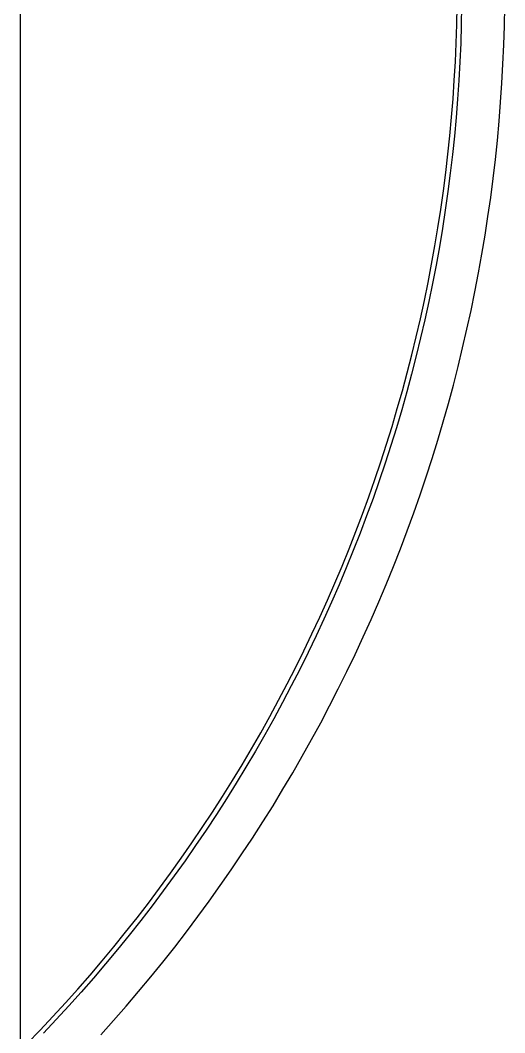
# Model space of a CAD drawing. Extents: x -17 to 84, y -19 to 84.
# Drawn here: x 67.75 to 83.75, y -2.26 to 31.17 of the extents above; entities that cross this region are included whole.
import ezdxf

# ---------------------------------------------------------------- set-up
doc = ezdxf.new("R2010")
doc.units = 0

msp = doc.modelspace()

# ---------------------------------------------------------------- linework, layer by layer
for p, q in [((67.75, 67.25), (67.75, -2.75)), ((82.16, 31.0248), (82.1712, 31.6373)), ((82.3212, 31.6355), (82.3099, 31.0211)), ((83.7345, 30.9861), (83.7461, 31.618)), ((82.1412, 30.4124), (82.16, 31.0248)), ((82.3099, 31.0211), (82.2911, 30.4069)), ((83.7151, 30.3544), (83.7345, 30.9861)), ((82.1149, 29.8003), (82.1412, 30.4124)), ((82.2911, 30.4069), (82.2647, 29.7929)), ((83.688, 29.723), (83.7151, 30.3544)), ((82.081, 29.1886), (82.1149, 29.8003)), ((82.2647, 29.7929), (82.2308, 29.1794)), ((83.6531, 29.092), (83.688, 29.723)), ((82.0397, 28.5773), (82.081, 29.1886)), ((82.2308, 29.1794), (82.1893, 28.5663)), ((83.6105, 28.4614), (83.6531, 29.092)), ((81.9909, 27.9666), (82.0397, 28.5773)), ((82.1893, 28.5663), (82.1404, 27.9537)), ((83.5601, 27.8315), (83.6105, 28.4614)), ((81.9346, 27.3565), (81.9909, 27.9666)), ((82.1404, 27.9537), (82.0839, 27.3418)), ((83.502, 27.2021), (83.5601, 27.8315)), ((81.8708, 26.7472), (81.9346, 27.3565)), ((82.0839, 27.3418), (82.0199, 26.7306)), ((83.4362, 26.5736), (83.502, 27.2021)), ((81.7995, 26.1387), (81.8708, 26.7472)), ((82.0199, 26.7306), (81.9484, 26.1203)), ((83.3627, 25.9459), (83.4362, 26.5736)), ((81.7208, 25.5311), (81.7995, 26.1387)), ((81.9484, 26.1203), (81.8694, 25.5109)), ((83.2815, 25.3191), (83.3627, 25.9459)), ((81.6346, 24.9245), (81.7208, 25.5311)), ((81.8694, 25.5109), (81.783, 24.9025)), ((83.1926, 24.6934), (83.2815, 25.3191)), ((81.541, 24.319), (81.6346, 24.9245)), ((81.783, 24.9025), (81.6891, 24.2952)), ((83.096, 24.0688), (83.1926, 24.6934)), ((81.44, 23.7147), (81.541, 24.319)), ((81.6891, 24.2952), (81.5878, 23.6891)), ((82.9918, 23.4455), (83.096, 24.0688)), ((81.3315, 23.1117), (81.44, 23.7147)), ((81.5878, 23.6891), (81.479, 23.0843)), ((82.8799, 22.8235), (82.9918, 23.4455)), ((81.2157, 22.5101), (81.3315, 23.1117)), ((81.479, 23.0843), (81.3628, 22.4809)), ((82.7604, 22.2029), (82.8799, 22.8235)), ((81.0925, 21.91), (81.2157, 22.5101)), ((81.3628, 22.4809), (81.2392, 21.8789)), ((82.6333, 21.5838), (82.7604, 22.2029)), ((80.9619, 21.3114), (81.0925, 21.91)), ((81.2392, 21.8789), (81.1083, 21.2785)), ((82.4987, 20.9663), (82.6333, 21.5838)), ((80.824, 20.7144), (80.9619, 21.3114)), ((81.1083, 21.2785), (80.97, 20.6798)), ((82.3564, 20.3505), (82.4987, 20.9663)), ((80.6788, 20.1192), (80.824, 20.7144)), ((80.97, 20.6798), (80.8243, 20.0828)), ((80.5263, 19.5258), (80.6788, 20.1192)), ((80.8243, 20.0828), (80.6713, 19.4876)), ((82.2066, 19.7365), (82.3564, 20.3505)), ((82.0493, 19.1244), (82.2066, 19.7365)), ((80.3665, 18.9344), (80.5263, 19.5258)), ((80.6713, 19.4876), (80.5111, 18.8944)), ((81.8845, 18.5143), (82.0493, 19.1244)), ((80.1995, 18.3449), (80.3665, 18.9344)), ((80.5111, 18.8944), (80.3436, 18.3031)), ((81.7122, 17.9062), (81.8845, 18.5143)), ((80.0252, 17.7575), (80.1995, 18.3449)), ((80.3436, 18.3031), (80.1688, 17.714)), ((79.8438, 17.1724), (80.0252, 17.7575)), ((81.5324, 17.3004), (81.7122, 17.9062)), ((80.1688, 17.714), (79.9868, 17.1271)), ((79.6552, 16.5894), (79.8438, 17.1724)), ((79.9868, 17.1271), (79.7976, 16.5424)), ((81.3453, 16.6967), (81.5324, 17.3004)), ((79.4594, 16.0089), (79.6552, 16.5894)), ((79.7976, 16.5424), (79.6013, 15.9601)), ((81.1507, 16.0954), (81.3453, 16.6967)), ((80.9488, 15.4965), (81.1507, 16.0954)), ((79.2566, 15.4308), (79.4594, 16.0089)), ((79.6013, 15.9601), (79.3978, 15.3802)), ((79.0466, 14.8552), (79.2566, 15.4308)), ((79.3978, 15.3802), (79.1872, 14.8029)), ((80.7395, 14.9002), (80.9488, 15.4965)), ((78.8297, 14.2822), (79.0466, 14.8552)), ((79.1872, 14.8029), (78.9696, 14.2283)), ((80.5229, 14.3064), (80.7395, 14.9002)), ((78.6057, 13.712), (78.8297, 14.2822)), ((78.9696, 14.2283), (78.7449, 13.6563)), ((80.2991, 13.7154), (80.5229, 14.3064)), ((78.3747, 13.1445), (78.6057, 13.712)), ((80.0681, 13.1272), (80.2991, 13.7154)), ((78.7449, 13.6563), (78.5133, 13.0871)), ((78.1367, 12.58), (78.3747, 13.1445)), ((78.5133, 13.0871), (78.2746, 12.5209)), ((79.8298, 12.5418), (80.0681, 13.1272)), ((77.8919, 12.0183), (78.1367, 12.58)), ((78.2746, 12.5209), (78.0291, 11.9576)), ((79.5844, 11.9594), (79.8298, 12.5418)), ((77.6402, 11.4598), (77.8919, 12.0183)), ((78.0291, 11.9576), (77.7766, 11.3973)), ((79.3318, 11.3801), (79.5844, 11.9594)), ((77.3817, 10.9043), (77.6402, 11.4598)), ((77.7766, 11.3973), (77.5173, 10.8402)), ((79.0721, 10.8039), (79.3318, 11.3801)), ((77.1163, 10.3521), (77.3817, 10.9043)), ((77.5173, 10.8402), (77.2511, 10.2863)), ((78.8055, 10.2309), (79.0721, 10.8039)), ((76.8442, 9.80316), (77.1163, 10.3521)), ((77.2511, 10.2863), (76.9782, 9.73572)), ((78.5317, 9.66127), (78.8055, 10.2309)), ((76.5654, 9.25761), (76.8442, 9.80316)), ((76.9782, 9.73572), (76.6985, 9.18854)), ((78.2511, 9.09502), (78.5317, 9.66127)), ((76.2799, 8.71553), (76.5654, 9.25761)), ((76.6985, 9.18854), (76.4122, 8.64482)), ((77.9634, 8.53226), (78.2511, 9.09502)), ((75.9878, 8.17699), (76.2799, 8.71553)), ((76.4122, 8.64482), (76.1192, 8.10466)), ((77.6689, 7.97307), (77.9634, 8.53226)), ((75.6891, 7.64206), (75.9878, 8.17699)), ((76.1192, 8.10466), (75.8196, 7.56813)), ((77.3676, 7.41754), (77.6689, 7.97307)), ((75.3838, 7.11086), (75.6891, 7.64206)), ((75.8196, 7.56813), (75.5134, 7.03532)), ((77.0595, 6.86575), (77.3676, 7.41754)), ((75.0721, 6.58342), (75.3838, 7.11086)), ((75.5134, 7.03532), (75.2008, 6.50632)), ((76.7446, 6.31778), (77.0595, 6.86575)), ((74.7539, 6.05986), (75.0721, 6.58342)), ((75.2008, 6.50632), (74.8816, 5.98119)), ((74.4293, 5.54025), (74.7539, 6.05986)), ((76.423, 5.77371), (76.7446, 6.31778)), ((74.8816, 5.98119), (74.556, 5.46001)), ((76.0948, 5.23364), (76.423, 5.77371)), ((74.0984, 5.02466), (74.4293, 5.54025)), ((74.556, 5.46001), (74.2241, 4.94286)), ((73.7611, 4.51317), (74.0984, 5.02466)), ((75.7599, 4.69763), (76.0948, 5.23364)), ((74.2241, 4.94286), (73.8858, 4.42982)), ((75.4186, 4.16577), (75.7599, 4.69763)), ((73.4176, 4.00584), (73.7611, 4.51317)), ((73.8858, 4.42982), (73.5413, 3.92099)), ((75.0707, 3.63814), (75.4186, 4.16577)), ((73.0679, 3.50278), (73.4176, 4.00584)), ((73.5413, 3.92099), (73.1906, 3.41641)), ((72.7121, 3.00404), (73.0679, 3.50278)), ((73.1906, 3.41641), (72.8336, 2.91618)), ((74.7163, 3.11482), (75.0707, 3.63814)), ((74.3556, 2.59589), (74.7163, 3.11482)), ((72.3501, 2.50972), (72.7121, 3.00404)), ((72.8336, 2.91618), (72.4706, 2.42036)), ((71.9821, 2.01987), (72.3501, 2.50972)), ((72.4706, 2.42036), (72.1015, 1.92905)), ((73.9885, 2.08142), (74.3556, 2.59589)), ((71.6082, 1.53458), (71.9821, 2.01987)), ((73.6152, 1.57149), (73.9885, 2.08142)), ((72.1015, 1.92905), (71.7264, 1.44229)), ((71.2283, 1.05389), (71.6082, 1.53458)), ((71.7264, 1.44229), (71.3454, 0.96018)), ((73.2356, 1.06619), (73.6152, 1.57149)), ((70.8425, 0.57793), (71.2283, 1.05389)), ((72.8498, 0.56558), (73.2356, 1.06619)), ((71.3454, 0.96018), (70.9585, 0.48276)), ((70.451, 0.10672), (70.8425, 0.57793)), ((70.9585, 0.48276), (70.5658, 0.01015)), ((72.458, 0.06975), (72.8498, 0.56558)), ((70.0536, -0.35965), (70.451, 0.10672)), ((70.5658, 0.01015), (70.1672, -0.45763)), ((72.06, -0.42125), (72.458, 0.06975)), ((69.6506, -0.82111), (70.0536, -0.35965)), ((70.1672, -0.45763), (69.763, -0.92047)), ((71.6561, -0.90732), (72.06, -0.42125)), ((69.242, -1.27757), (69.6506, -0.82111)), ((69.763, -0.92047), (69.3531, -1.37831)), ((71.2462, -1.3884), (71.6561, -0.90732)), ((68.8278, -1.729), (69.242, -1.27757)), ((69.3531, -1.37831), (68.9377, -1.83109)), ((70.8305, -1.86441), (71.2462, -1.3884)), ((68.408, -2.17531), (68.8278, -1.729)), ((68.9377, -1.83109), (68.5167, -2.27873)), ((70.409, -2.33528), (70.8305, -1.86441)), ((67.9828, -2.61642), (68.408, -2.17531))]:
    msp.add_line(p, q)

doc.saveas('drawing.dxf')
